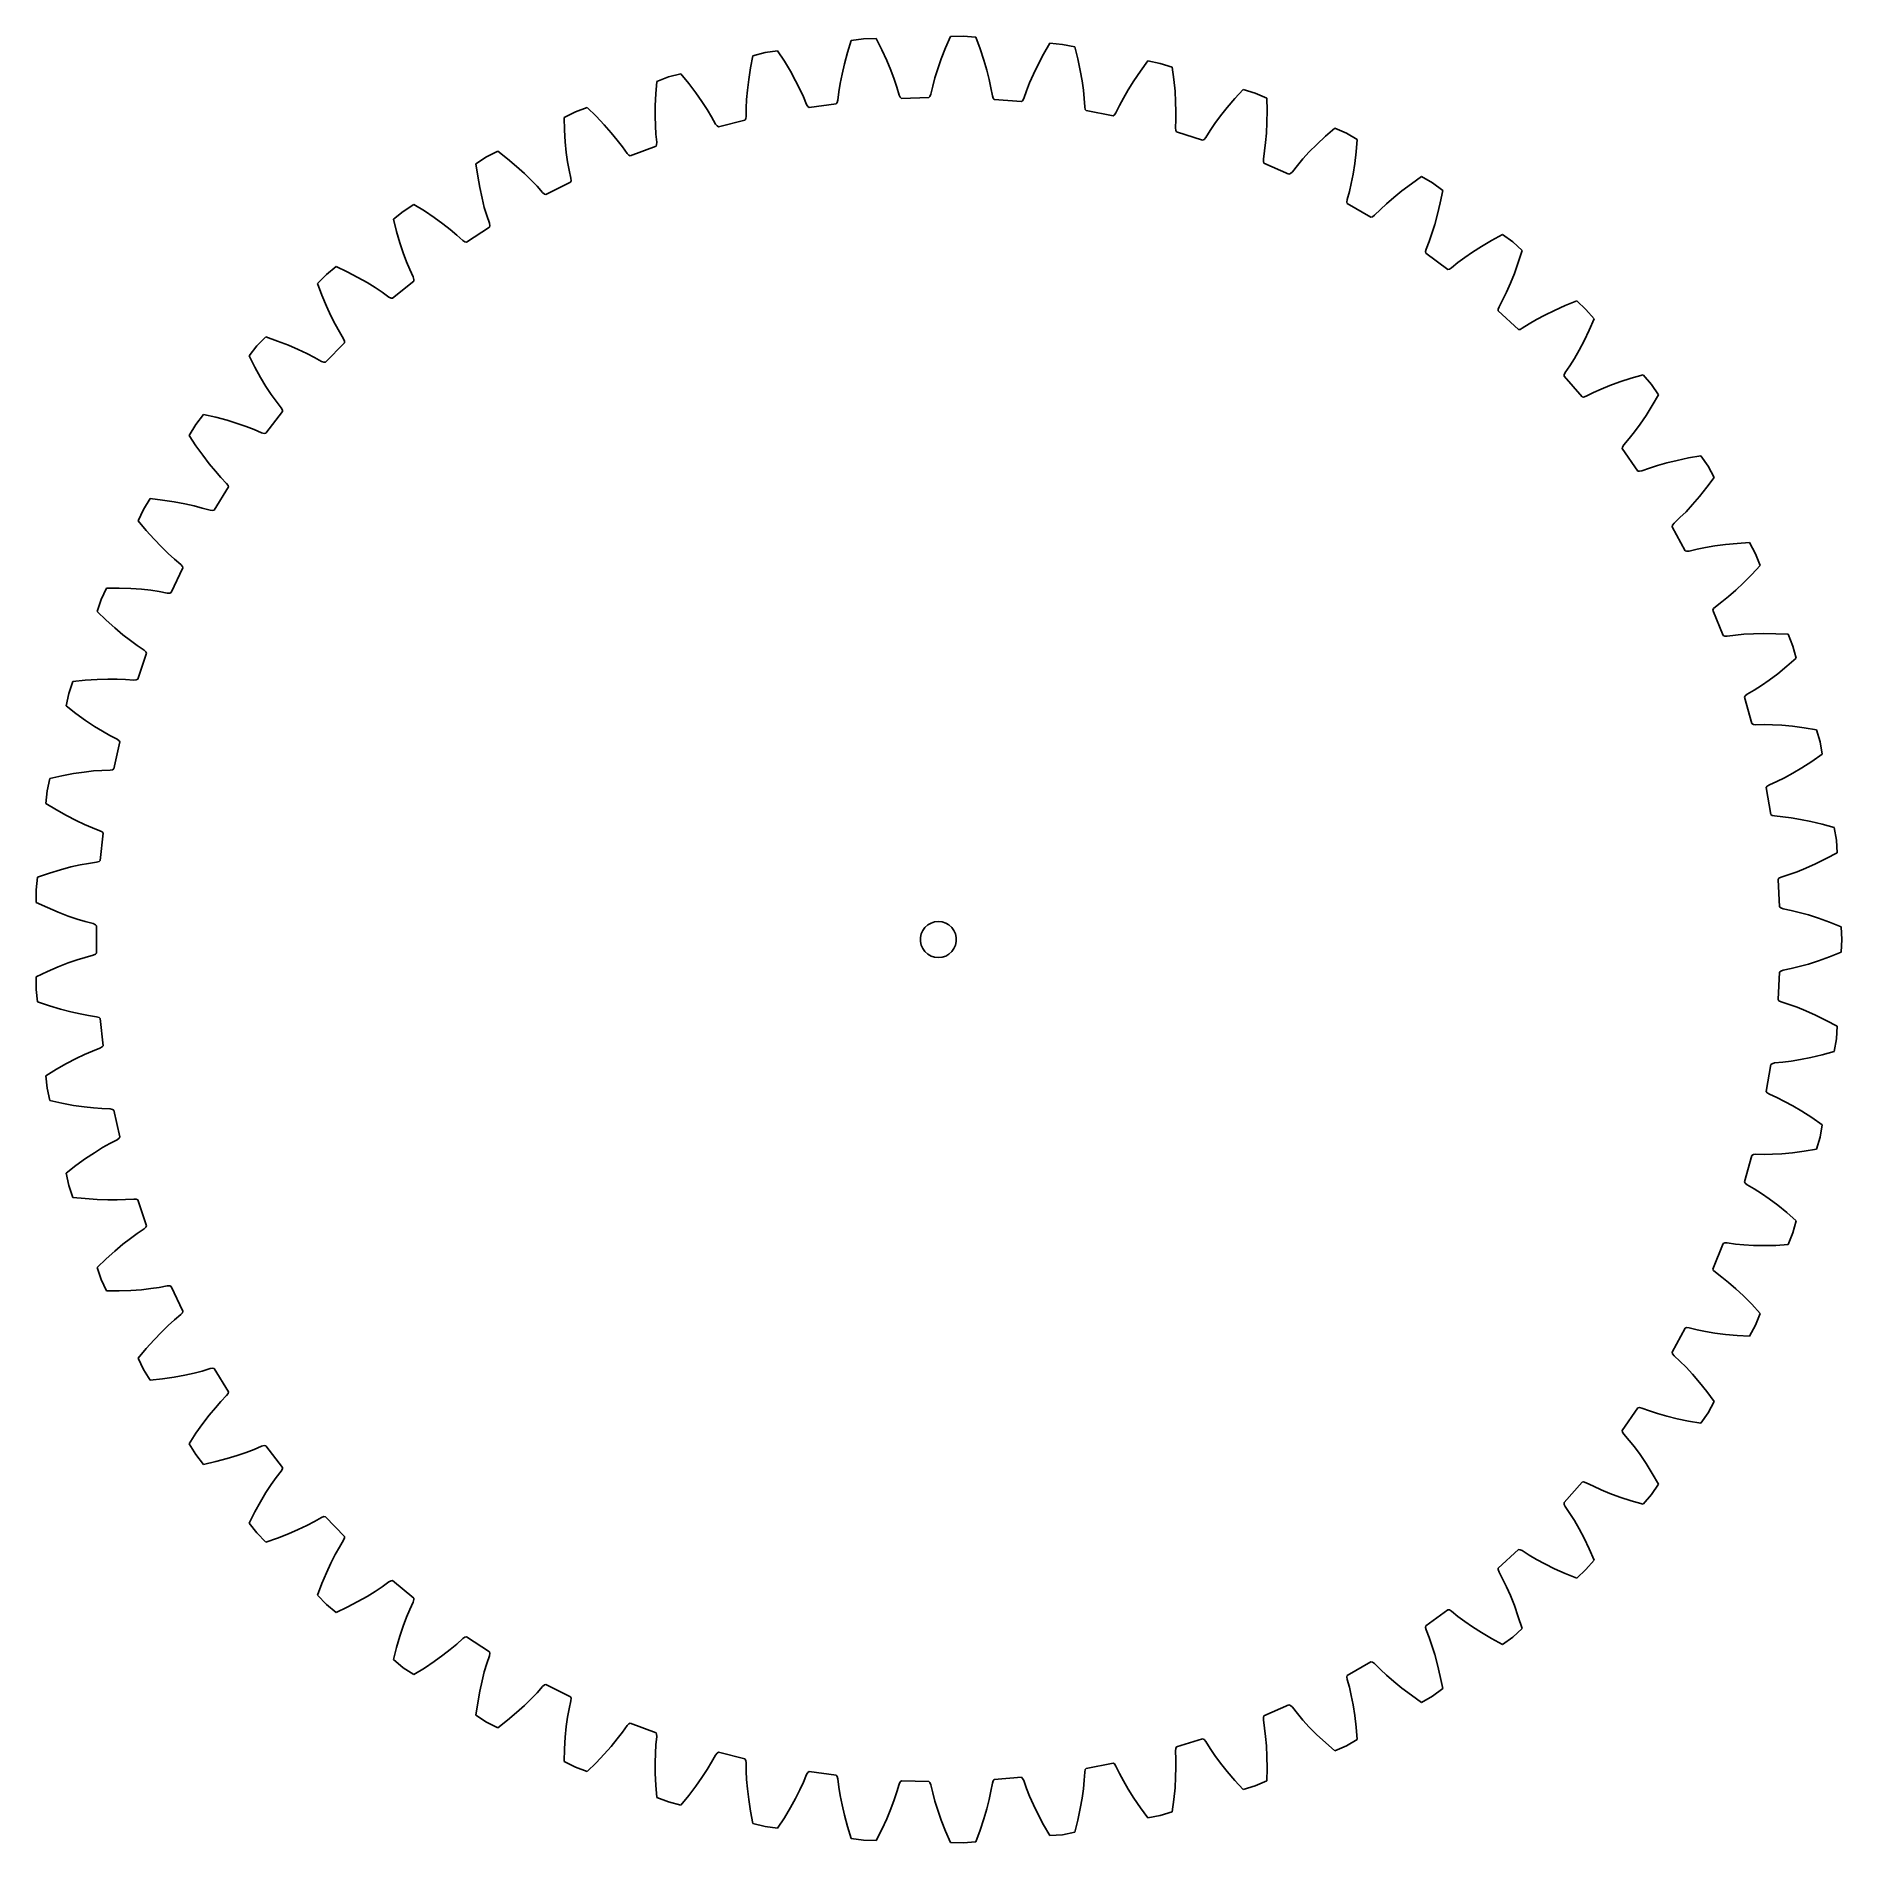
# Model space of a CAD drawing. Extents: x 0 to 150, y 0 to 150.
import ezdxf

# ---------------------------------------------------------------- set-up
doc = ezdxf.new("R2010")
doc.units = 0

msp = doc.modelspace()

# ---------------------------------------------------------------- linework, layer by layer
for p, q in [((77.08, 150.19), (76.03, 150.16)), ((78.12, 150.1), (77.08, 150.19)), ((60.61, 148.82), (59.59, 148.56)), ((61.64, 148.96), (60.61, 148.82)), ((62.21, 148.1), (61.64, 148.96)), ((67.46, 148.82), (67.2, 147.88)), ((67.76, 149.81), (67.46, 148.82)), ((68.8, 149.96), (67.76, 149.81)), ((69.85, 149.99), (68.8, 149.96)), ((70.32, 149.06), (69.85, 149.99)), ((70.73, 148.17), (70.32, 149.06)), ((75.61, 149.21), (75.25, 148.3)), ((76.03, 150.16), (75.61, 149.21)), ((78.48, 149.13), (78.12, 150.1)), ((78.79, 148.2), (78.48, 149.13)), ((83.76, 148.69), (83.31, 147.83)), ((84.28, 149.59), (83.76, 148.69)), ((85.33, 149.5), (84.28, 149.59)), ((86.35, 149.3), (85.33, 149.5)), ((86.61, 148.3), (86.35, 149.3)), ((59.39, 147.55), (59.24, 146.58)), ((59.59, 148.56), (59.39, 147.55)), ((62.71, 147.26), (62.21, 148.1)), ((63.14, 146.48), (62.71, 147.26)), ((67.2, 147.88), (67, 147.02)), ((71.07, 147.36), (70.73, 148.17)), ((71.34, 146.61), (71.07, 147.36)), ((74.96, 147.46), (74.72, 146.71)), ((75.25, 148.3), (74.96, 147.46)), ((79.04, 147.35), (78.79, 148.2)), ((79.23, 146.58), (79.04, 147.35)), ((83.31, 147.83), (82.92, 147.03)), ((86.81, 147.34), (86.61, 148.3)), ((86.96, 146.47), (86.81, 147.34)), ((91.81, 147.28), (91.26, 146.47)), ((92.42, 148.12), (91.81, 147.28)), ((93.45, 147.92), (92.42, 148.12)), ((94.45, 147.6), (93.45, 147.92)), ((94.59, 146.58), (94.45, 147.6)), ((51.6, 146.42), (51.52, 145.39)), ((52.58, 146.79), (51.6, 146.42)), ((53.6, 147.05), (52.58, 146.79)), ((54.26, 146.25), (53.6, 147.05)), ((54.85, 145.47), (54.26, 146.25)), ((59.14, 145.7), (59.07, 144.91)), ((59.24, 146.58), (59.14, 145.7)), ((63.5, 145.78), (63.14, 146.48)), ((63.79, 145.14), (63.5, 145.78)), ((66.85, 146.24), (66.74, 145.55)), ((67, 147.02), (66.85, 146.24)), ((71.56, 145.95), (71.34, 146.61)), ((71.75, 145.29), (71.56, 145.95)), ((74.54, 146.03), (74.39, 145.37)), ((74.72, 146.71), (74.54, 146.03)), ((79.38, 145.9), (79.23, 146.58)), ((79.5, 145.23), (79.38, 145.9)), ((82.6, 146.3), (82.35, 145.65)), ((82.92, 147.03), (82.6, 146.3)), ((87.07, 145.68), (86.96, 146.47)), ((87.14, 144.99), (87.07, 145.68)), ((90.79, 145.72), (90.39, 145.03)), ((91.26, 146.47), (90.79, 145.72)), ((94.69, 145.6), (94.59, 146.58)), ((100.35, 145.76), (99.65, 144.99)), ((101.35, 145.44), (100.35, 145.76)), ((45.81, 144.25), (44.83, 143.89)), ((46.56, 143.53), (45.81, 144.25)), ((51.47, 144.41), (51.46, 143.53)), ((51.52, 145.39), (51.47, 144.41)), ((55.36, 144.74), (54.85, 145.47)), ((55.79, 144.08), (55.36, 144.74)), ((59.04, 144.21), (59.03, 143.53)), ((59.07, 144.91), (59.04, 144.21)), ((64.05, 144.51), (63.79, 145.14)), ((64.16, 144.33), (64.05, 144.51)), ((64.27, 144.25), (64.16, 144.33)), ((66.52, 144.56), (64.27, 144.25)), ((66.6, 144.67), (66.52, 144.56)), ((66.66, 144.87), (66.6, 144.67)), ((66.74, 145.55), (66.66, 144.87)), ((71.84, 145.1), (71.75, 145.29)), ((71.94, 145.01), (71.84, 145.1)), ((74.22, 145.08), (71.94, 145.01)), ((74.31, 145.17), (74.22, 145.08)), ((74.39, 145.37), (74.31, 145.17)), ((79.57, 145.03), (79.5, 145.23)), ((79.65, 144.93), (79.57, 145.03)), ((81.92, 144.74), (79.65, 144.93)), ((82.02, 144.82), (81.92, 144.74)), ((82.12, 145.01), (82.02, 144.82)), ((82.35, 145.65), (82.12, 145.01)), ((87.19, 144.31), (87.14, 144.99)), ((87.23, 144.1), (87.19, 144.31)), ((90.07, 144.42), (89.77, 143.8)), ((90.39, 145.03), (90.07, 144.42)), ((94.74, 144.72), (94.69, 145.6)), ((94.76, 143.93), (94.74, 144.72)), ((99.01, 144.25), (98.46, 143.56)), ((99.65, 144.99), (99.01, 144.25)), ((102.31, 145.02), (101.35, 145.44)), ((102.34, 143.99), (102.31, 145.02)), ((44.83, 143.89), (43.9, 143.41)), ((43.9, 143.41), (43.92, 142.38)), ((47.23, 142.82), (46.56, 143.53)), ((47.82, 142.16), (47.23, 142.82)), ((51.46, 143.53), (51.49, 142.73)), ((51.49, 142.73), (51.53, 142.04)), ((56.15, 143.48), (55.79, 144.08)), ((56.48, 142.88), (56.15, 143.48)), ((56.61, 142.72), (56.48, 142.88)), ((56.72, 142.65), (56.61, 142.72)), ((58.93, 143.21), (56.72, 142.65)), ((59, 143.32), (58.93, 143.21)), ((59.03, 143.53), (59, 143.32)), ((87.31, 143.99), (87.23, 144.1)), ((89.54, 143.55), (87.31, 143.99)), ((89.65, 143.63), (89.54, 143.55)), ((89.77, 143.8), (89.65, 143.63)), ((94.73, 142.55), (94.76, 143.23)), ((94.76, 143.23), (94.76, 143.93)), ((97.99, 142.92), (97.6, 142.34)), ((98.46, 143.56), (97.99, 142.92)), ((102.28, 142.13), (102.33, 143.01)), ((102.33, 143.01), (102.34, 143.99)), ((43.92, 142.38), (43.99, 141.4)), ((43.99, 141.4), (44.08, 140.52)), ((48.32, 141.55), (47.82, 142.16)), ((48.74, 140.99), (48.32, 141.55)), ((51.53, 142.04), (51.6, 141.36)), ((51.6, 141.36), (51.59, 141.15)), ((94.75, 142.34), (94.73, 142.55)), ((94.81, 142.22), (94.75, 142.34)), ((96.98, 141.54), (94.81, 142.22)), ((97.1, 141.6), (96.98, 141.54)), ((97.24, 141.76), (97.1, 141.6)), ((97.6, 142.34), (97.24, 141.76)), ((102.13, 140.64), (102.22, 141.34)), ((102.22, 141.34), (102.28, 142.13)), ((106.47, 141.19), (105.85, 140.56)), ((107.19, 141.86), (106.47, 141.19)), ((107.97, 142.54), (107.19, 141.86)), ((108.93, 142.12), (107.97, 142.54)), ((109.84, 141.6), (108.93, 142.12)), ((109.75, 140.56), (109.84, 141.6)), ((37.45, 140.15), (36.57, 139.58)), ((38.38, 140.62), (37.45, 140.15)), ((39.2, 139.99), (38.38, 140.62)), ((39.95, 139.36), (39.2, 139.99)), ((44.08, 140.52), (44.19, 139.74)), ((44.19, 139.74), (44.31, 139.05)), ((49.14, 140.43), (48.74, 140.99)), ((49.28, 140.28), (49.14, 140.43)), ((49.4, 140.23), (49.28, 140.28)), ((51.54, 141.03), (49.4, 140.23)), ((51.59, 141.15), (51.54, 141.03)), ((102.03, 139.97), (102.13, 140.64)), ((102.03, 139.76), (102.03, 139.97)), ((102.07, 139.63), (102.03, 139.76)), ((105.31, 139.98), (104.86, 139.44)), ((105.85, 140.56), (105.31, 139.98)), ((109.63, 139.59), (109.75, 140.56)), ((36.57, 139.58), (36.71, 138.55)), ((36.71, 138.55), (36.88, 137.59)), ((40.6, 138.76), (39.95, 139.36)), ((41.17, 138.21), (40.6, 138.76)), ((41.65, 137.7), (41.17, 138.21)), ((44.31, 139.05), (44.45, 138.38)), ((44.45, 138.38), (44.47, 138.17)), ((104.16, 138.72), (102.07, 139.63)), ((104.28, 138.77), (104.16, 138.72)), ((104.44, 138.91), (104.28, 138.77)), ((104.86, 139.44), (104.44, 138.91)), ((109.34, 137.94), (109.49, 138.72)), ((109.49, 138.72), (109.63, 139.59)), ((115.19, 138.51), (114.34, 137.91)), ((116.09, 137.98), (115.19, 138.51)), ((36.88, 137.59), (37.07, 136.72)), ((37.07, 136.72), (37.26, 135.95)), ((42.11, 137.19), (41.65, 137.7)), ((42.27, 137.06), (42.11, 137.19)), ((42.39, 137.02), (42.27, 137.06)), ((44.43, 138.05), (42.39, 137.02)), ((44.47, 138.17), (44.43, 138.05)), ((109, 136.6), (109.18, 137.26)), ((109.18, 137.26), (109.34, 137.94)), ((112.87, 136.77), (112.27, 136.25)), ((113.55, 137.33), (112.87, 136.77)), ((114.34, 137.91), (113.55, 137.33)), ((116.94, 137.36), (116.09, 137.98)), ((116.74, 136.34), (116.94, 137.36)), ((30.52, 135.62), (29.71, 134.96)), ((31.4, 136.2), (30.52, 135.62)), ((32.28, 135.65), (31.4, 136.2)), ((33.09, 135.11), (32.28, 135.65)), ((37.26, 135.95), (37.46, 135.28)), ((37.46, 135.28), (37.68, 134.64)), ((108.98, 136.39), (109, 136.6)), ((109.01, 136.26), (108.98, 136.39)), ((110.98, 135.13), (109.01, 136.26)), ((111.28, 135.29), (111.11, 135.16)), ((111.76, 135.77), (111.28, 135.29)), ((112.27, 136.25), (111.76, 135.77)), ((116.28, 134.54), (116.52, 135.39)), ((116.52, 135.39), (116.74, 136.34)), ((29.71, 134.96), (29.96, 133.95)), ((29.96, 133.95), (30.24, 133.01)), ((33.81, 134.59), (33.09, 135.11)), ((34.43, 134.1), (33.81, 134.59)), ((34.97, 133.65), (34.43, 134.1)), ((37.69, 134.3), (35.78, 133.05)), ((37.68, 134.64), (37.71, 134.43)), ((37.71, 134.43), (37.69, 134.3)), ((111.11, 135.16), (110.98, 135.13)), ((115.81, 133.12), (116.04, 133.78)), ((116.04, 133.78), (116.28, 134.54)), ((121.92, 133.7), (121.01, 133.21)), ((122.76, 133.08), (121.92, 133.7)), ((30.24, 133.01), (30.52, 132.17)), ((30.52, 132.17), (30.8, 131.43)), ((35.47, 133.2), (34.97, 133.65)), ((35.65, 133.08), (35.47, 133.2)), ((35.78, 133.05), (35.65, 133.08)), ((115.51, 132.28), (115.56, 132.49)), ((115.53, 132.15), (115.51, 132.28)), ((115.56, 132.49), (115.81, 133.12)), ((119.42, 132.23), (118.77, 131.78)), ((120.17, 132.71), (119.42, 132.23)), ((121.01, 133.21), (120.17, 132.71)), ((123.54, 132.37), (122.76, 133.08)), ((123.22, 131.38), (123.54, 132.37)), ((24.94, 131.03), (24.13, 130.36)), ((25.87, 130.58), (24.94, 131.03)), ((30.8, 131.43), (31.07, 130.79)), ((31.07, 130.79), (31.35, 130.17)), ((117.37, 130.8), (115.53, 132.15)), ((117.5, 130.82), (117.37, 130.8)), ((117.68, 130.93), (117.5, 130.82)), ((118.21, 131.36), (117.68, 130.93)), ((118.77, 131.78), (118.21, 131.36)), ((122.9, 130.46), (123.22, 131.38)), ((24.13, 130.36), (23.4, 129.61)), ((23.4, 129.61), (23.76, 128.64)), ((26.74, 130.13), (25.87, 130.58)), ((27.51, 129.7), (26.74, 130.13)), ((28.19, 129.28), (27.51, 129.7)), ((28.77, 128.89), (28.19, 129.28)), ((31.4, 129.83), (29.64, 128.39)), ((31.35, 130.17), (31.41, 129.96)), ((31.41, 129.96), (31.4, 129.83)), ((122.25, 128.91), (122.57, 129.64)), ((122.57, 129.64), (122.9, 130.46)), ((23.76, 128.64), (24.14, 127.74)), ((24.14, 127.74), (24.51, 126.93)), ((29.32, 128.49), (28.77, 128.89)), ((29.51, 128.4), (29.32, 128.49)), ((29.64, 128.39), (29.51, 128.4)), ((121.56, 127.48), (121.63, 127.68)), ((121.63, 127.68), (121.95, 128.28)), ((121.95, 128.28), (122.25, 128.91)), ((127.12, 127.79), (126.23, 127.39)), ((128.08, 128.18), (127.12, 127.79)), ((128.85, 127.47), (128.08, 128.18)), ((24.51, 126.93), (24.87, 126.23)), ((24.87, 126.23), (25.21, 125.61)), ((121.56, 127.35), (121.56, 127.48)), ((123.24, 125.81), (121.56, 127.35)), ((124.14, 126.26), (123.56, 125.9)), ((124.74, 126.62), (124.14, 126.26)), ((125.44, 127), (124.74, 126.62)), ((126.23, 127.39), (125.44, 127)), ((129.54, 126.68), (128.85, 127.47)), ((129.12, 125.74), (129.54, 126.68)), ((19.09, 125.18), (18.36, 124.43)), ((20.07, 124.84), (19.09, 125.18)), ((20.98, 124.49), (20.07, 124.84)), ((25.64, 124.7), (24.05, 123.07)), ((25.21, 125.61), (25.56, 125.03)), ((25.56, 125.03), (25.64, 124.84)), ((25.64, 124.84), (25.64, 124.7)), ((123.37, 125.81), (123.24, 125.81)), ((123.56, 125.9), (123.37, 125.81)), ((128.28, 124.07), (128.7, 124.86)), ((128.7, 124.86), (129.12, 125.74)), ((18.36, 124.43), (17.71, 123.6)), ((17.71, 123.6), (18.18, 122.68)), ((21.79, 124.14), (20.98, 124.49)), ((22.51, 123.8), (21.79, 124.14)), ((23.13, 123.48), (22.51, 123.8)), ((23.72, 123.14), (23.13, 123.48)), ((127.51, 122.79), (127.89, 123.39)), ((127.89, 123.39), (128.28, 124.07)), ((18.18, 122.68), (18.66, 121.82)), ((18.66, 121.82), (19.11, 121.06)), ((23.92, 123.07), (23.72, 123.14)), ((24.05, 123.07), (23.92, 123.07)), ((127.03, 121.91), (127.04, 122.04)), ((128.53, 120.19), (127.03, 121.91)), ((127.04, 122.04), (127.13, 122.23)), ((127.13, 122.23), (127.51, 122.79)), ((132.6, 121.74), (131.67, 121.44)), ((133.6, 122.02), (132.6, 121.74)), ((134.29, 121.23), (133.6, 122.02)), ((19.11, 121.06), (19.55, 120.4)), ((19.55, 120.4), (19.95, 119.83)), ((128.66, 120.18), (128.53, 120.19)), ((128.86, 120.25), (128.66, 120.18)), ((129.47, 120.55), (128.86, 120.25)), ((130.11, 120.84), (129.47, 120.55)), ((130.84, 121.14), (130.11, 120.84)), ((131.67, 121.44), (130.84, 121.14)), ((134.89, 120.37), (134.29, 121.23)), ((134.37, 119.47), (134.89, 120.37)), ((13.92, 118.73), (13.27, 117.9)), ((14.93, 118.5), (13.92, 118.73)), ((20.48, 118.97), (19.09, 117.18)), ((19.95, 119.83), (20.37, 119.29)), ((20.37, 119.29), (20.47, 119.1)), ((20.47, 119.1), (20.48, 118.97)), ((133.35, 117.92), (133.85, 118.65)), ((133.85, 118.65), (134.37, 119.47)), ((13.27, 117.9), (12.72, 117)), ((15.87, 118.25), (14.93, 118.5)), ((16.72, 117.99), (15.87, 118.25)), ((17.47, 117.73), (16.72, 117.99)), ((18.12, 117.48), (17.47, 117.73)), ((18.75, 117.21), (18.12, 117.48)), ((18.95, 117.16), (18.75, 117.21)), ((19.09, 117.18), (18.95, 117.16)), ((132.44, 116.73), (132.88, 117.28)), ((132.88, 117.28), (133.35, 117.92)), ((12.72, 117), (13.29, 116.14)), ((13.29, 116.14), (13.86, 115.34)), ((131.86, 115.9), (131.89, 116.03)), ((133.16, 114.03), (131.86, 115.9)), ((131.89, 116.03), (132, 116.21)), ((132, 116.21), (132.44, 116.73)), ((13.86, 115.34), (14.4, 114.64)), ((14.4, 114.64), (14.9, 114.03)), ((134.14, 114.28), (133.5, 114.05)), ((134.8, 114.5), (134.14, 114.28)), ((135.57, 114.71), (134.8, 114.5)), ((136.43, 114.92), (135.57, 114.71)), ((137.39, 115.12), (136.43, 114.92)), ((138.41, 115.29), (137.39, 115.12)), ((139, 114.43), (138.41, 115.29)), ((139.5, 113.51), (139, 114.43)), ((15.99, 112.71), (14.8, 110.77)), ((14.9, 114.03), (15.37, 113.5)), ((15.37, 113.5), (15.84, 113.01)), ((15.84, 113.01), (15.96, 112.84)), ((15.96, 112.84), (15.99, 112.71)), ((133.29, 114.01), (133.16, 114.03)), ((133.5, 114.05), (133.29, 114.01)), ((138.28, 111.91), (138.89, 112.68)), ((138.89, 112.68), (139.5, 113.51)), ((9.49, 111.74), (8.94, 110.85)), ((10.52, 111.62), (9.49, 111.74)), ((11.49, 111.48), (10.52, 111.62)), ((12.36, 111.32), (11.49, 111.48)), ((13.13, 111.14), (12.36, 111.32)), ((13.81, 110.96), (13.13, 111.14)), ((137.17, 110.65), (137.7, 111.24)), ((137.7, 111.24), (138.28, 111.91)), ((8.94, 110.85), (8.49, 109.9)), ((8.49, 109.9), (9.15, 109.1)), ((14.46, 110.77), (13.81, 110.96)), ((14.67, 110.74), (14.46, 110.77)), ((14.8, 110.77), (14.67, 110.74)), ((136.05, 109.53), (136.18, 109.69)), ((136.18, 109.69), (136.67, 110.16)), ((136.67, 110.16), (137.17, 110.65)), ((9.15, 109.1), (9.8, 108.37)), ((9.8, 108.37), (10.41, 107.73)), ((136.01, 109.4), (136.05, 109.53)), ((137.09, 107.4), (136.01, 109.4)), ((10.41, 107.73), (10.98, 107.18)), ((10.98, 107.18), (11.5, 106.71)), ((11.5, 106.71), (12.02, 106.27)), ((137.22, 107.36), (137.09, 107.4)), ((137.43, 107.38), (137.22, 107.36)), ((138.09, 107.54), (137.43, 107.38)), ((138.78, 107.68), (138.09, 107.54)), ((139.56, 107.81), (138.78, 107.68)), ((140.44, 107.93), (139.56, 107.81)), ((141.41, 108.02), (140.44, 107.93)), ((142.44, 108.08), (141.41, 108.02)), ((142.94, 107.15), (142.44, 108.08)), ((143.34, 106.18), (142.94, 107.15)), ((12.21, 105.99), (11.24, 103.93)), ((12.02, 106.27), (12.16, 106.11)), ((12.16, 106.11), (12.21, 105.99)), ((141.95, 104.73), (142.64, 105.42)), ((142.64, 105.42), (143.34, 106.18)), ((5.86, 104.31), (5.41, 103.36)), ((6.89, 104.31), (5.86, 104.31)), ((7.87, 104.27), (6.89, 104.31)), ((8.75, 104.21), (7.87, 104.27)), ((9.54, 104.12), (8.75, 104.21)), ((10.23, 104.01), (9.54, 104.12)), ((10.9, 103.89), (10.23, 104.01)), ((11.11, 103.88), (10.9, 103.89)), ((11.24, 103.93), (11.11, 103.88)), ((140.7, 103.6), (141.3, 104.12)), ((141.3, 104.12), (141.95, 104.73)), ((5.41, 103.36), (5.07, 102.37)), ((5.07, 102.37), (5.81, 101.65)), ((139.41, 102.48), (139.46, 102.6)), ((140.27, 100.37), (139.41, 102.48)), ((139.46, 102.6), (139.61, 102.75)), ((139.61, 102.75), (140.16, 103.16)), ((140.16, 103.16), (140.7, 103.6)), ((5.81, 101.65), (6.54, 100.99)), ((6.54, 100.99), (7.22, 100.42)), ((7.22, 100.42), (7.84, 99.94)), ((7.84, 99.94), (8.41, 99.53)), ((8.41, 99.53), (8.98, 99.15)), ((8.98, 99.15), (9.13, 99.01)), ((140.39, 100.32), (140.27, 100.37)), ((140.6, 100.31), (140.39, 100.32)), ((141.28, 100.4), (140.6, 100.31)), ((141.97, 100.47), (141.28, 100.4)), ((142.77, 100.51), (141.97, 100.47)), ((143.65, 100.53), (142.77, 100.51)), ((144.63, 100.51), (143.65, 100.53)), ((145.66, 100.46), (144.63, 100.51)), ((146.06, 99.48), (145.66, 100.46)), ((146.34, 98.47), (146.06, 99.48)), ((9.19, 98.89), (8.45, 96.74)), ((9.13, 99.01), (9.19, 98.89)), ((144.8, 97.18), (145.56, 97.8)), ((145.56, 97.8), (146.34, 98.47)), ((3.06, 96.53), (2.72, 95.53)), ((4.09, 96.64), (3.06, 96.53)), ((5.07, 96.71), (4.09, 96.64)), ((5.95, 96.74), (5.07, 96.71)), ((6.74, 96.74), (5.95, 96.74)), ((7.44, 96.71), (6.74, 96.74)), ((8.12, 96.66), (7.44, 96.71)), ((8.33, 96.68), (8.12, 96.66)), ((8.45, 96.74), (8.33, 96.68)), ((142.85, 95.82), (143.44, 96.2)), ((143.44, 96.2), (144.09, 96.65)), ((144.09, 96.65), (144.8, 97.18)), ((2.72, 95.53), (2.49, 94.51)), ((142.04, 95.23), (142.1, 95.34)), ((142.65, 93.04), (142.04, 95.23)), ((142.1, 95.34), (142.26, 95.48)), ((142.26, 95.48), (142.85, 95.82)), ((2.49, 94.51), (3.31, 93.87)), ((3.31, 93.87), (4.1, 93.3)), ((4.1, 93.3), (4.84, 92.81)), ((4.84, 92.81), (5.52, 92.4)), ((5.52, 92.4), (6.13, 92.06)), ((6.13, 92.06), (6.73, 91.74)), ((6.73, 91.74), (6.9, 91.62)), ((6.9, 91.62), (6.97, 91.51)), ((142.77, 92.97), (142.65, 93.04)), ((142.98, 92.94), (142.77, 92.97)), ((143.66, 92.96), (142.98, 92.94)), ((144.36, 92.95), (143.66, 92.96)), ((145.15, 92.9), (144.36, 92.95)), ((146.03, 92.82), (145.15, 92.9)), ((147, 92.7), (146.03, 92.82)), ((148.02, 92.53), (147, 92.7)), ((148.31, 91.52), (148.02, 92.53)), ((6.97, 91.51), (6.47, 89.28)), ((147.63, 89.9), (148.48, 90.49)), ((148.48, 90.49), (148.31, 91.52)), ((2.15, 88.71), (1.14, 88.48)), ((3.11, 88.88), (2.15, 88.71)), ((3.99, 89.01), (3.11, 88.88)), ((4.78, 89.1), (3.99, 89.01)), ((5.47, 89.15), (4.78, 89.1)), ((6.16, 89.17), (5.47, 89.15)), ((6.36, 89.21), (6.16, 89.17)), ((6.47, 89.28), (6.36, 89.21)), ((145.35, 88.54), (146.04, 88.92)), ((146.04, 88.92), (146.81, 89.37)), ((146.81, 89.37), (147.63, 89.9)), ((0.91, 87.46), (0.8, 86.41)), ((1.14, 88.48), (0.91, 87.46)), ((143.84, 87.73), (143.92, 87.84)), ((144.22, 85.49), (143.84, 87.73)), ((143.92, 87.84), (144.1, 87.96)), ((144.1, 87.96), (144.72, 88.24)), ((144.72, 88.24), (145.35, 88.54)), ((0.8, 86.41), (1.68, 85.87)), ((1.68, 85.87), (2.53, 85.39)), ((2.53, 85.39), (3.32, 84.99)), ((3.32, 84.99), (4.03, 84.65)), ((4.03, 84.65), (4.68, 84.37)), ((4.68, 84.37), (5.31, 84.13)), ((5.31, 84.13), (5.5, 84.03)), ((144.32, 85.41), (144.22, 85.49)), ((144.53, 85.36), (144.32, 85.41)), ((145.21, 85.3), (144.53, 85.36)), ((145.9, 85.21), (145.21, 85.3)), ((146.68, 85.08), (145.9, 85.21)), ((147.55, 84.9), (146.68, 85.08)), ((148.5, 84.67), (147.55, 84.9)), ((149.5, 84.39), (148.5, 84.67)), ((149.67, 83.36), (149.5, 84.39)), ((5.58, 83.92), (5.33, 81.66)), ((5.5, 84.03), (5.58, 83.92)), ((149.73, 82.31), (149.67, 83.36)), ((2.89, 81.12), (2.03, 80.89)), ((3.66, 81.29), (2.89, 81.12)), ((4.35, 81.41), (3.66, 81.29)), ((5.02, 81.51), (4.35, 81.41)), ((5.23, 81.58), (5.02, 81.51)), ((5.33, 81.66), (5.23, 81.58)), ((147.13, 81.02), (147.94, 81.38)), ((147.94, 81.38), (148.82, 81.82)), ((148.82, 81.82), (149.73, 82.31)), ((0.12, 80.27), (0, 79.23)), ((1.1, 80.61), (0.12, 80.27)), ((2.03, 80.89), (1.1, 80.61)), ((144.82, 80.08), (144.9, 80.18)), ((144.94, 77.81), (144.82, 80.08)), ((144.9, 80.18), (145.09, 80.28)), ((145.09, 80.28), (145.74, 80.49)), ((145.74, 80.49), (146.4, 80.73)), ((146.4, 80.73), (147.13, 81.02)), ((0, 79.23), (0, 78.18)), ((0, 78.18), (0.94, 77.74)), ((0.94, 77.74), (1.84, 77.36)), ((1.84, 77.36), (2.66, 77.04)), ((2.66, 77.04), (3.41, 76.78)), ((3.41, 76.78), (4.08, 76.58)), ((145.04, 77.72), (144.94, 77.81)), ((145.24, 77.65), (145.04, 77.72)), ((145.91, 77.51), (145.24, 77.65)), ((146.59, 77.35), (145.91, 77.51)), ((147.35, 77.13), (146.59, 77.35)), ((148.19, 76.86), (147.35, 77.13)), ((149.11, 76.53), (148.19, 76.86)), ((4.08, 76.58), (4.74, 76.41)), ((4.74, 76.41), (4.94, 76.32)), ((4.94, 76.32), (5.03, 76.23)), ((5.03, 76.23), (5.03, 73.95)), ((73.52, 75.25), (73.58, 75.56)), ((73.52, 74.94), (73.52, 75.25)), ((73.58, 75.56), (73.71, 75.84)), ((73.71, 75.84), (73.89, 76.1)), ((73.89, 76.1), (74.13, 76.31)), ((74.13, 76.31), (74.4, 76.46)), ((74.4, 76.46), (74.7, 76.56)), ((74.7, 76.56), (75.01, 76.59)), ((75.01, 76.59), (75.32, 76.56)), ((75.32, 76.56), (75.62, 76.46)), ((75.62, 76.46), (75.89, 76.31)), ((75.89, 76.31), (76.12, 76.1)), ((76.12, 76.1), (76.31, 75.84)), ((76.31, 75.84), (76.43, 75.56)), ((76.43, 75.56), (76.5, 75.25)), ((76.5, 75.25), (76.5, 74.94)), ((150.07, 76.14), (149.11, 76.53)), ((150.13, 75.09), (150.07, 76.14)), ((4.08, 73.6), (3.41, 73.4)), ((4.74, 73.78), (4.08, 73.6)), ((4.94, 73.86), (4.74, 73.78)), ((5.03, 73.95), (4.94, 73.86)), ((73.58, 74.63), (73.52, 74.94)), ((73.71, 74.34), (73.58, 74.63)), ((73.89, 74.09), (73.71, 74.34)), ((74.13, 73.88), (73.89, 74.09)), ((74.4, 73.72), (74.13, 73.88)), ((74.7, 73.63), (74.4, 73.72)), ((75.01, 73.59), (74.7, 73.63)), ((75.32, 73.63), (75.01, 73.59)), ((75.62, 73.72), (75.32, 73.63)), ((75.89, 73.88), (75.62, 73.72)), ((76.12, 74.09), (75.89, 73.88)), ((76.31, 74.34), (76.12, 74.09)), ((76.43, 74.63), (76.31, 74.34)), ((76.5, 74.94), (76.43, 74.63)), ((148.19, 73.32), (149.11, 73.66)), ((149.11, 73.66), (150.07, 74.05)), ((150.07, 74.05), (150.13, 75.09)), ((0.94, 72.44), (0, 72)), ((1.84, 72.83), (0.94, 72.44)), ((2.66, 73.14), (1.84, 72.83)), ((3.41, 73.4), (2.66, 73.14)), ((144.82, 70.1), (144.94, 72.37)), ((144.94, 72.37), (145.04, 72.46)), ((145.04, 72.46), (145.24, 72.54)), ((145.24, 72.54), (145.91, 72.67)), ((145.91, 72.67), (146.59, 72.84)), ((146.59, 72.84), (147.35, 73.05)), ((147.35, 73.05), (148.19, 73.32)), ((0, 72), (0, 70.95)), ((0, 70.95), (0.12, 69.91)), ((0.12, 69.91), (1.1, 69.58)), ((1.1, 69.58), (2.03, 69.29)), ((2.03, 69.29), (2.89, 69.07)), ((144.9, 70), (144.82, 70.1)), ((145.09, 69.91), (144.9, 70)), ((145.74, 69.7), (145.09, 69.91)), ((146.4, 69.46), (145.74, 69.7)), ((147.13, 69.16), (146.4, 69.46)), ((147.94, 68.8), (147.13, 69.16)), ((2.89, 69.07), (3.66, 68.9)), ((3.66, 68.9), (4.35, 68.77)), ((4.35, 68.77), (5.02, 68.67)), ((5.02, 68.67), (5.23, 68.61)), ((5.23, 68.61), (5.33, 68.53)), ((5.33, 68.53), (5.58, 66.26)), ((148.82, 68.37), (147.94, 68.8)), ((149.73, 67.88), (148.82, 68.37)), ((149.67, 66.83), (149.73, 67.88)), ((5.5, 66.16), (5.31, 66.05)), ((5.58, 66.26), (5.5, 66.16)), ((149.5, 65.79), (149.67, 66.83)), ((2.53, 64.79), (1.68, 64.31)), ((3.32, 65.2), (2.53, 64.79)), ((4.03, 65.54), (3.32, 65.2)), ((4.68, 65.81), (4.03, 65.54)), ((5.31, 66.05), (4.68, 65.81)), ((143.84, 62.45), (144.22, 64.7)), ((144.22, 64.7), (144.32, 64.77)), ((144.32, 64.77), (144.53, 64.83)), ((144.53, 64.83), (145.21, 64.89)), ((145.21, 64.89), (145.9, 64.98)), ((145.9, 64.98), (146.68, 65.11)), ((146.68, 65.11), (147.55, 65.28)), ((147.55, 65.28), (148.5, 65.51)), ((148.5, 65.51), (149.5, 65.79)), ((1.68, 64.31), (0.8, 63.77)), ((0.8, 63.77), (0.91, 62.73)), ((0.91, 62.73), (1.14, 61.7)), ((1.14, 61.7), (2.15, 61.48)), ((143.92, 62.34), (143.84, 62.45)), ((144.1, 62.23), (143.92, 62.34)), ((144.72, 61.95), (144.1, 62.23)), ((145.35, 61.64), (144.72, 61.95)), ((146.04, 61.26), (145.35, 61.64)), ((2.15, 61.48), (3.11, 61.3)), ((3.11, 61.3), (3.99, 61.17)), ((3.99, 61.17), (4.78, 61.09)), ((4.78, 61.09), (5.47, 61.04)), ((5.47, 61.04), (6.16, 61.01)), ((6.16, 61.01), (6.36, 60.97)), ((6.36, 60.97), (6.47, 60.9)), ((6.47, 60.9), (6.97, 58.68)), ((146.81, 60.82), (146.04, 61.26)), ((147.63, 60.29), (146.81, 60.82)), ((148.48, 59.7), (147.63, 60.29)), ((6.97, 58.68), (6.9, 58.57)), ((148.02, 57.66), (148.31, 58.67)), ((148.31, 58.67), (148.48, 59.7)), ((4.84, 57.37), (4.1, 56.88)), ((5.52, 57.79), (4.84, 57.37)), ((6.13, 58.13), (5.52, 57.79)), ((6.73, 58.44), (6.13, 58.13)), ((6.9, 58.57), (6.73, 58.44)), ((142.04, 54.96), (142.65, 57.15)), ((142.65, 57.15), (142.77, 57.21)), ((142.77, 57.21), (142.98, 57.24)), ((142.98, 57.24), (143.66, 57.23)), ((143.66, 57.23), (144.36, 57.24)), ((144.36, 57.24), (145.15, 57.28)), ((145.15, 57.28), (146.03, 57.36)), ((146.03, 57.36), (147, 57.49)), ((147, 57.49), (148.02, 57.66)), ((3.31, 56.31), (2.49, 55.68)), ((2.49, 55.68), (2.72, 54.65)), ((4.1, 56.88), (3.31, 56.31)), ((2.72, 54.65), (3.06, 53.66)), ((142.1, 54.84), (142.04, 54.96)), ((142.26, 54.71), (142.1, 54.84)), ((142.85, 54.36), (142.26, 54.71)), ((143.44, 53.98), (142.85, 54.36)), ((3.06, 53.66), (4.09, 53.55)), ((4.09, 53.55), (5.07, 53.48)), ((5.07, 53.48), (5.95, 53.44)), ((5.95, 53.44), (6.74, 53.45)), ((6.74, 53.45), (7.44, 53.47)), ((7.44, 53.47), (8.12, 53.52)), ((8.12, 53.52), (8.33, 53.51)), ((8.33, 53.51), (8.45, 53.45)), ((8.45, 53.45), (9.19, 51.29)), ((144.09, 53.53), (143.44, 53.98)), ((144.8, 53), (144.09, 53.53)), ((145.56, 52.39), (144.8, 53)), ((9.13, 51.18), (8.98, 51.03)), ((9.19, 51.29), (9.13, 51.18)), ((146.34, 51.71), (145.56, 52.39)), ((146.06, 50.7), (146.34, 51.71)), ((7.22, 49.76), (6.54, 49.19)), ((7.84, 50.25), (7.22, 49.76)), ((8.41, 50.66), (7.84, 50.25)), ((8.98, 51.03), (8.41, 50.66)), ((139.41, 47.7), (140.27, 49.81)), ((140.27, 49.81), (140.39, 49.87)), ((140.39, 49.87), (140.6, 49.87)), ((140.6, 49.87), (141.28, 49.78)), ((141.28, 49.78), (141.97, 49.72)), ((141.97, 49.72), (142.77, 49.67)), ((142.77, 49.67), (143.65, 49.66)), ((143.65, 49.66), (144.63, 49.67)), ((144.63, 49.67), (145.66, 49.73)), ((145.66, 49.73), (146.06, 50.7)), ((5.81, 48.54), (5.07, 47.82)), ((6.54, 49.19), (5.81, 48.54)), ((5.07, 47.82), (5.41, 46.82)), ((5.41, 46.82), (5.86, 45.88)), ((139.46, 47.58), (139.41, 47.7)), ((139.61, 47.43), (139.46, 47.58)), ((140.16, 47.02), (139.61, 47.43)), ((140.7, 46.58), (140.16, 47.02)), ((141.3, 46.06), (140.7, 46.58)), ((5.86, 45.88), (6.89, 45.88)), ((6.89, 45.88), (7.87, 45.91)), ((7.87, 45.91), (8.75, 45.98)), ((8.75, 45.98), (9.54, 46.07)), ((9.54, 46.07), (10.23, 46.17)), ((10.23, 46.17), (10.9, 46.3)), ((10.9, 46.3), (11.11, 46.3)), ((11.11, 46.3), (11.24, 46.26)), ((11.24, 46.26), (12.21, 44.2)), ((141.95, 45.46), (141.3, 46.06)), ((142.64, 44.77), (141.95, 45.46)), ((12.02, 43.91), (11.5, 43.48)), ((12.16, 44.07), (12.02, 43.91)), ((12.21, 44.2), (12.16, 44.07)), ((143.34, 44), (142.64, 44.77)), ((142.94, 43.03), (143.34, 44)), ((10.41, 42.46), (9.8, 41.82)), ((10.98, 43.01), (10.41, 42.46)), ((11.5, 43.48), (10.98, 43.01)), ((136.01, 40.79), (137.09, 42.79)), ((137.09, 42.79), (137.22, 42.83)), ((137.22, 42.83), (137.43, 42.81)), ((137.43, 42.81), (138.09, 42.65)), ((138.09, 42.65), (138.78, 42.51)), ((138.78, 42.51), (139.56, 42.37)), ((139.56, 42.37), (140.44, 42.26)), ((140.44, 42.26), (141.41, 42.17)), ((141.41, 42.17), (142.44, 42.11)), ((142.44, 42.11), (142.94, 43.03)), ((9.15, 41.09), (8.49, 40.29)), ((9.8, 41.82), (9.15, 41.09)), ((136.05, 40.66), (136.01, 40.79)), ((136.18, 40.49), (136.05, 40.66)), ((8.49, 40.29), (8.94, 39.34)), ((8.94, 39.34), (9.49, 38.45)), ((13.13, 39.04), (13.81, 39.22)), ((13.81, 39.22), (14.46, 39.42)), ((14.46, 39.42), (14.67, 39.45)), ((14.67, 39.45), (14.8, 39.42)), ((14.8, 39.42), (15.99, 37.48)), ((136.67, 40.03), (136.18, 40.49)), ((137.17, 39.53), (136.67, 40.03)), ((137.7, 38.95), (137.17, 39.53)), ((9.49, 38.45), (10.52, 38.56)), ((10.52, 38.56), (11.49, 38.7)), ((11.49, 38.7), (12.36, 38.87)), ((12.36, 38.87), (13.13, 39.04)), ((138.28, 38.28), (137.7, 38.95)), ((138.89, 37.51), (138.28, 38.28)), ((14.9, 36.16), (14.4, 35.55)), ((15.37, 36.68), (14.9, 36.16)), ((15.84, 37.18), (15.37, 36.68)), ((15.96, 37.35), (15.84, 37.18)), ((15.99, 37.48), (15.96, 37.35)), ((131.86, 34.28), (133.16, 36.15)), ((133.16, 36.15), (133.29, 36.18)), ((133.29, 36.18), (133.5, 36.14)), ((133.5, 36.14), (134.14, 35.9)), ((139.5, 36.68), (138.89, 37.51)), ((139, 35.75), (139.5, 36.68)), ((13.86, 34.85), (13.29, 34.05)), ((14.4, 35.55), (13.86, 34.85)), ((134.14, 35.9), (134.8, 35.69)), ((134.8, 35.69), (135.57, 35.47)), ((135.57, 35.47), (136.43, 35.26)), ((136.43, 35.26), (137.39, 35.06)), ((137.39, 35.06), (138.41, 34.89)), ((138.41, 34.89), (139, 35.75)), ((13.29, 34.05), (12.72, 33.18)), ((12.72, 33.18), (13.27, 32.29)), ((131.89, 34.15), (131.86, 34.28)), ((132, 33.97), (131.89, 34.15)), ((132.44, 33.46), (132, 33.97)), ((132.88, 32.91), (132.44, 33.46)), ((13.27, 32.29), (13.92, 31.46)), ((13.92, 31.46), (14.93, 31.69)), ((14.93, 31.69), (15.87, 31.94)), ((15.87, 31.94), (16.72, 32.2)), ((16.72, 32.2), (17.47, 32.45)), ((17.47, 32.45), (18.12, 32.71)), ((18.12, 32.71), (18.75, 32.97)), ((18.75, 32.97), (18.95, 33.03)), ((18.95, 33.03), (19.09, 33.01)), ((19.09, 33.01), (20.48, 31.21)), ((133.35, 32.27), (132.88, 32.91)), ((133.85, 31.54), (133.35, 32.27)), ((19.95, 30.36), (19.55, 29.78)), ((20.37, 30.9), (19.95, 30.36)), ((20.47, 31.08), (20.37, 30.9)), ((20.48, 31.21), (20.47, 31.08)), ((134.37, 30.71), (133.85, 31.54)), ((134.89, 29.81), (134.37, 30.71)), ((19.11, 29.12), (18.66, 28.36)), ((19.55, 29.78), (19.11, 29.12)), ((127.03, 28.28), (128.53, 29.99)), ((128.53, 29.99), (128.66, 30)), ((128.66, 30), (128.86, 29.94)), ((128.86, 29.94), (129.47, 29.64)), ((129.47, 29.64), (130.11, 29.35)), ((130.11, 29.35), (130.84, 29.05)), ((130.84, 29.05), (131.67, 28.75)), ((131.67, 28.75), (132.6, 28.44)), ((133.6, 28.16), (134.29, 28.95)), ((134.29, 28.95), (134.89, 29.81)), ((18.18, 27.51), (17.71, 26.58)), ((18.66, 28.36), (18.18, 27.51)), ((23.13, 26.71), (23.72, 27.04)), ((23.72, 27.04), (23.92, 27.12)), ((23.92, 27.12), (24.05, 27.11)), ((24.05, 27.11), (25.64, 25.48)), ((127.04, 28.14), (127.03, 28.28)), ((127.13, 27.95), (127.04, 28.14)), ((127.51, 27.39), (127.13, 27.95)), ((127.89, 26.8), (127.51, 27.39)), ((132.6, 28.44), (133.6, 28.16)), ((17.71, 26.58), (18.36, 25.76)), ((18.36, 25.76), (19.09, 25)), ((20.07, 25.34), (20.98, 25.69)), ((20.98, 25.69), (21.79, 26.04)), ((21.79, 26.04), (22.51, 26.38)), ((22.51, 26.38), (23.13, 26.71)), ((128.28, 26.11), (127.89, 26.8)), ((128.7, 25.33), (128.28, 26.11)), ((19.09, 25), (20.07, 25.34)), ((25.21, 24.57), (24.87, 23.96)), ((25.56, 25.15), (25.21, 24.57)), ((25.64, 25.35), (25.56, 25.15)), ((25.64, 25.48), (25.64, 25.35)), ((121.56, 22.84), (123.24, 24.38)), ((123.24, 24.38), (123.37, 24.37)), ((123.37, 24.37), (123.56, 24.29)), ((123.56, 24.29), (124.14, 23.92)), ((129.12, 24.45), (128.7, 25.33)), ((129.54, 23.5), (129.12, 24.45)), ((24.51, 23.25), (24.14, 22.45)), ((24.87, 23.96), (24.51, 23.25)), ((121.56, 22.71), (121.56, 22.84)), ((121.63, 22.51), (121.56, 22.71)), ((124.14, 23.92), (124.74, 23.56)), ((124.74, 23.56), (125.44, 23.19)), ((125.44, 23.19), (126.23, 22.79)), ((126.23, 22.79), (127.12, 22.39)), ((128.08, 22), (128.85, 22.71)), ((128.85, 22.71), (129.54, 23.5)), ((23.76, 21.55), (23.4, 20.58)), ((24.14, 22.45), (23.76, 21.55)), ((28.19, 20.9), (28.77, 21.29)), ((28.77, 21.29), (29.32, 21.69)), ((29.32, 21.69), (29.51, 21.79)), ((29.51, 21.79), (29.64, 21.8)), ((29.64, 21.8), (31.4, 20.35)), ((121.95, 21.9), (121.63, 22.51)), ((122.25, 21.27), (121.95, 21.9)), ((122.57, 20.55), (122.25, 21.27)), ((127.12, 22.39), (128.08, 22)), ((23.4, 20.58), (24.13, 19.82)), ((24.13, 19.82), (24.94, 19.16)), ((24.94, 19.16), (25.87, 19.6)), ((25.87, 19.6), (26.74, 20.05)), ((26.74, 20.05), (27.51, 20.49)), ((27.51, 20.49), (28.19, 20.9)), ((31.35, 20.02), (31.07, 19.4)), ((31.41, 20.22), (31.35, 20.02)), ((31.4, 20.35), (31.41, 20.22)), ((122.9, 19.73), (122.57, 20.55)), ((123.22, 18.8), (122.9, 19.73)), ((30.8, 18.75), (30.52, 18.01)), ((31.07, 19.4), (30.8, 18.75)), ((115.51, 17.9), (115.53, 18.03)), ((115.53, 18.03), (117.37, 19.38)), ((117.37, 19.38), (117.5, 19.36)), ((117.5, 19.36), (117.68, 19.26)), ((117.68, 19.26), (118.21, 18.83)), ((118.21, 18.83), (118.77, 18.41)), ((118.77, 18.41), (119.42, 17.95)), ((123.54, 17.82), (123.22, 18.8)), ((30.24, 17.17), (29.96, 16.23)), ((30.52, 18.01), (30.24, 17.17)), ((34.43, 16.08), (34.97, 16.53)), ((34.97, 16.53), (35.47, 16.99)), ((35.47, 16.99), (35.65, 17.11)), ((35.65, 17.11), (35.78, 17.13)), ((35.78, 17.13), (37.69, 15.89)), ((115.56, 17.7), (115.51, 17.9)), ((115.81, 17.06), (115.56, 17.7)), ((116.04, 16.4), (115.81, 17.06)), ((119.42, 17.95), (120.17, 17.48)), ((120.17, 17.48), (121.01, 16.98)), ((121.01, 16.98), (121.92, 16.48)), ((121.92, 16.48), (122.76, 17.11)), ((122.76, 17.11), (123.54, 17.82)), ((29.96, 16.23), (29.71, 15.23)), ((29.71, 15.23), (30.52, 14.56)), ((32.28, 14.53), (33.09, 15.08)), ((33.09, 15.08), (33.81, 15.59)), ((33.81, 15.59), (34.43, 16.08)), ((37.68, 15.55), (37.46, 14.9)), ((37.71, 15.76), (37.68, 15.55)), ((37.69, 15.89), (37.71, 15.76)), ((109.01, 13.92), (110.98, 15.06)), ((110.98, 15.06), (111.11, 15.03)), ((111.11, 15.03), (111.28, 14.9)), ((116.28, 15.65), (116.04, 16.4)), ((116.52, 14.79), (116.28, 15.65)), ((30.52, 14.56), (31.4, 13.99)), ((31.4, 13.99), (32.28, 14.53)), ((37.26, 14.23), (37.07, 13.46)), ((37.46, 14.9), (37.26, 14.23)), ((108.98, 13.79), (109.01, 13.92)), ((109, 13.58), (108.98, 13.79)), ((109.18, 12.93), (109, 13.58)), ((111.28, 14.9), (111.76, 14.42)), ((111.76, 14.42), (112.27, 13.94)), ((112.27, 13.94), (112.87, 13.41)), ((116.74, 13.84), (116.52, 14.79)), ((116.94, 12.82), (116.74, 13.84)), ((36.88, 12.6), (36.71, 11.64)), ((37.07, 13.46), (36.88, 12.6)), ((41.17, 11.98), (41.65, 12.48)), ((41.65, 12.48), (42.11, 12.99)), ((42.11, 12.99), (42.27, 13.13)), ((42.27, 13.13), (42.39, 13.17)), ((42.39, 13.17), (44.43, 12.14)), ((44.43, 12.14), (44.47, 12.02)), ((44.47, 12.02), (44.45, 11.8)), ((109.34, 12.25), (109.18, 12.93)), ((109.49, 11.47), (109.34, 12.25)), ((112.87, 13.41), (113.55, 12.86)), ((113.55, 12.86), (114.34, 12.27)), ((114.34, 12.27), (115.19, 11.68)), ((115.19, 11.68), (116.09, 12.2)), ((116.09, 12.2), (116.94, 12.82)), ((36.71, 11.64), (36.57, 10.61)), ((36.57, 10.61), (37.45, 10.04)), ((39.2, 10.2), (39.95, 10.83)), ((39.95, 10.83), (40.6, 11.42)), ((40.6, 11.42), (41.17, 11.98)), ((44.31, 11.14), (44.19, 10.45)), ((44.45, 11.8), (44.31, 11.14)), ((102.03, 10.43), (102.07, 10.55)), ((102.07, 10.55), (104.16, 11.47)), ((104.16, 11.47), (104.28, 11.42)), ((104.28, 11.42), (104.44, 11.28)), ((104.44, 11.28), (104.86, 10.74)), ((104.86, 10.74), (105.31, 10.21)), ((109.63, 10.59), (109.49, 11.47)), ((109.75, 9.62), (109.63, 10.59)), ((37.45, 10.04), (38.38, 9.56)), ((38.38, 9.56), (39.2, 10.2)), ((44.08, 9.66), (43.99, 8.78)), ((44.19, 10.45), (44.08, 9.66)), ((48.32, 8.64), (48.74, 9.19)), ((48.74, 9.19), (49.14, 9.75)), ((49.14, 9.75), (49.28, 9.9)), ((49.28, 9.9), (49.4, 9.96)), ((49.4, 9.96), (51.54, 9.16)), ((51.54, 9.16), (51.59, 9.04)), ((51.59, 9.04), (51.6, 8.83)), ((102.03, 10.22), (102.03, 10.43)), ((102.13, 9.54), (102.03, 10.22)), ((102.22, 8.85), (102.13, 9.54)), ((105.31, 10.21), (105.85, 9.62)), ((105.85, 9.62), (106.47, 8.99)), ((109.84, 8.59), (109.75, 9.62)), ((43.92, 7.81), (43.9, 6.77)), ((43.99, 8.78), (43.92, 7.81)), ((47.23, 7.36), (47.82, 8.02)), ((47.82, 8.02), (48.32, 8.64)), ((51.53, 8.15), (51.49, 7.45)), ((51.6, 8.83), (51.53, 8.15)), ((56.61, 7.47), (56.72, 7.54)), ((56.72, 7.54), (58.93, 6.98)), ((94.73, 7.64), (94.75, 7.85)), ((94.76, 6.96), (94.73, 7.64)), ((94.75, 7.85), (94.81, 7.97)), ((94.81, 7.97), (96.98, 8.64)), ((96.98, 8.64), (97.1, 8.58)), ((97.1, 8.58), (97.24, 8.42)), ((97.24, 8.42), (97.6, 7.85)), ((97.6, 7.85), (97.99, 7.27)), ((102.28, 8.06), (102.22, 8.85)), ((102.33, 7.18), (102.28, 8.06)), ((106.47, 8.99), (107.19, 8.33)), ((107.19, 8.33), (107.97, 7.64)), ((107.97, 7.64), (108.93, 8.07)), ((108.93, 8.07), (109.84, 8.59)), ((43.9, 6.77), (44.83, 6.3)), ((44.83, 6.3), (45.81, 5.93)), ((45.81, 5.93), (46.56, 6.65)), ((46.56, 6.65), (47.23, 7.36)), ((51.49, 7.45), (51.46, 6.66)), ((51.46, 6.66), (51.47, 5.77)), ((55.36, 5.44), (55.79, 6.1)), ((55.79, 6.1), (56.15, 6.7)), ((56.15, 6.7), (56.48, 7.3)), ((56.48, 7.3), (56.61, 7.47)), ((58.93, 6.98), (59, 6.86)), ((59, 6.86), (59.03, 6.66)), ((59.03, 6.66), (59.04, 5.97)), ((87.19, 5.88), (87.23, 6.09)), ((87.23, 6.09), (87.31, 6.19)), ((87.31, 6.19), (89.54, 6.63)), ((89.54, 6.63), (89.65, 6.56)), ((89.65, 6.56), (89.77, 6.38)), ((89.77, 6.38), (90.07, 5.77)), ((94.74, 5.47), (94.76, 6.26)), ((94.76, 6.26), (94.76, 6.96)), ((97.99, 7.27), (98.46, 6.63)), ((98.46, 6.63), (99.01, 5.93)), ((102.31, 5.16), (102.34, 6.2)), ((102.34, 6.2), (102.33, 7.18)), ((51.47, 5.77), (51.52, 4.8)), ((51.52, 4.8), (51.6, 3.76)), ((54.26, 3.94), (54.85, 4.72)), ((54.85, 4.72), (55.36, 5.44)), ((59.04, 5.97), (59.07, 5.27)), ((59.07, 5.27), (59.14, 4.48)), ((63.5, 4.41), (63.79, 5.05)), ((63.79, 5.05), (64.05, 5.67)), ((64.05, 5.67), (64.16, 5.86)), ((64.16, 5.86), (64.27, 5.93)), ((64.27, 5.93), (66.52, 5.62)), ((66.52, 5.62), (66.6, 5.52)), ((66.6, 5.52), (66.66, 5.31)), ((66.66, 5.31), (66.74, 4.64)), ((66.74, 4.64), (66.85, 3.95)), ((71.56, 4.24), (71.75, 4.89)), ((71.75, 4.89), (71.84, 5.08)), ((71.84, 5.08), (71.94, 5.17)), ((71.94, 5.17), (74.22, 5.11)), ((74.22, 5.11), (74.31, 5.01)), ((74.31, 5.01), (74.39, 4.82)), ((74.39, 4.82), (74.54, 4.15)), ((79.38, 4.29), (79.5, 4.96)), ((79.5, 4.96), (79.57, 5.16)), ((79.57, 5.16), (79.65, 5.26)), ((79.65, 5.26), (81.92, 5.45)), ((81.92, 5.45), (82.02, 5.36)), ((82.02, 5.36), (82.12, 5.18)), ((82.12, 5.18), (82.35, 4.53)), ((82.35, 4.53), (82.6, 3.88)), ((87.07, 4.5), (87.14, 5.2)), ((87.14, 5.2), (87.19, 5.88)), ((90.07, 5.77), (90.39, 5.15)), ((90.39, 5.15), (90.79, 4.46)), ((94.59, 3.61), (94.69, 4.58)), ((94.69, 4.58), (94.74, 5.47)), ((99.01, 5.93), (99.65, 5.19)), ((99.65, 5.19), (100.35, 4.43)), ((100.35, 4.43), (101.35, 4.74)), ((101.35, 4.74), (102.31, 5.16)), ((51.6, 3.76), (52.58, 3.4)), ((52.58, 3.4), (53.6, 3.14)), ((53.6, 3.14), (54.26, 3.94)), ((59.14, 4.48), (59.24, 3.61)), ((59.24, 3.61), (59.39, 2.64)), ((62.71, 2.93), (63.14, 3.7)), ((63.14, 3.7), (63.5, 4.41)), ((66.85, 3.95), (67, 3.17)), ((67, 3.17), (67.2, 2.3)), ((71.07, 2.83), (71.34, 3.57)), ((71.34, 3.57), (71.56, 4.24)), ((74.54, 4.15), (74.72, 3.48)), ((74.72, 3.48), (74.96, 2.72)), ((79.04, 2.84), (79.23, 3.6)), ((79.23, 3.6), (79.38, 4.29)), ((82.6, 3.88), (82.92, 3.16)), ((82.92, 3.16), (83.31, 2.36)), ((86.81, 2.85), (86.96, 3.72)), ((86.96, 3.72), (87.07, 4.5)), ((90.79, 4.46), (91.26, 3.71)), ((91.26, 3.71), (91.81, 2.9)), ((94.45, 2.58), (94.59, 3.61)), ((59.39, 2.64), (59.59, 1.62)), ((59.59, 1.62), (60.61, 1.36)), ((61.64, 1.22), (62.21, 2.09)), ((62.21, 2.09), (62.71, 2.93)), ((67.2, 2.3), (67.46, 1.36)), ((70.32, 1.12), (70.73, 2.01)), ((70.73, 2.01), (71.07, 2.83)), ((74.96, 2.72), (75.25, 1.89)), ((75.25, 1.89), (75.61, 0.98)), ((78.48, 1.06), (78.79, 1.99)), ((78.79, 1.99), (79.04, 2.84)), ((83.31, 2.36), (83.76, 1.49)), ((86.35, 0.88), (86.61, 1.89)), ((86.61, 1.89), (86.81, 2.85)), ((91.81, 2.9), (92.42, 2.07)), ((92.42, 2.07), (93.45, 2.27)), ((93.45, 2.27), (94.45, 2.58)), ((60.61, 1.36), (61.64, 1.22)), ((67.46, 1.36), (67.76, 0.37)), ((67.76, 0.37), (68.8, 0.23)), ((68.8, 0.23), (69.85, 0.2)), ((69.85, 0.2), (70.32, 1.12)), ((75.61, 0.98), (76.03, 0.03)), ((76.03, 0.03), (77.08, 0)), ((77.08, 0), (78.12, 0.09)), ((78.12, 0.09), (78.48, 1.06)), ((83.76, 1.49), (84.28, 0.6)), ((84.28, 0.6), (85.33, 0.68)), ((85.33, 0.68), (86.35, 0.88))]:
    msp.add_line(p, q)

doc.saveas('drawing.dxf')
